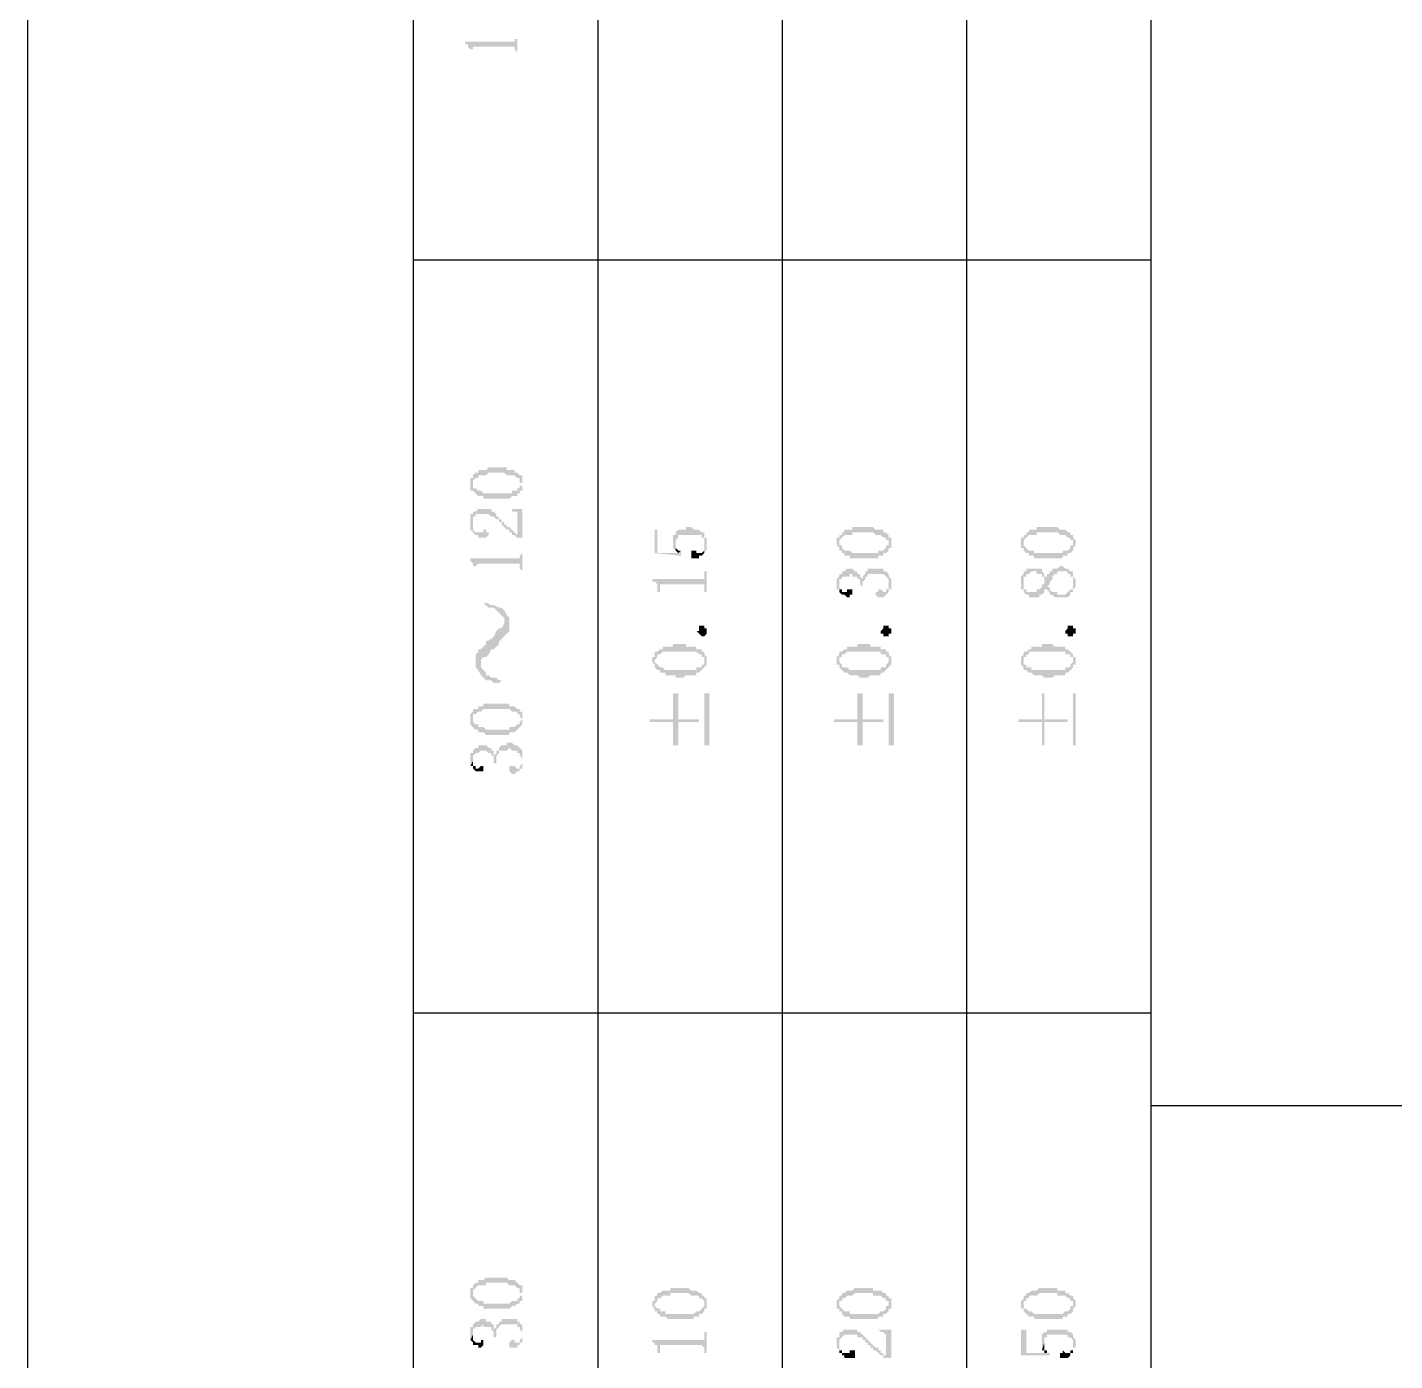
# Model space of a CAD drawing. Header units: inches. Extents: x 3613 to 8393, y -2205 to -794.
# Drawn here: x 4076.93 to 4100.69, y -1792.04 to -1768.86 of the extents above; entities that cross this region are included whole.
import ezdxf

# ---------------------------------------------------------------- set-up
doc = ezdxf.new("R2010")
doc.units = ezdxf.units.IN
doc.header["$MEASUREMENT"] = 0

msp = doc.modelspace()

# ---------------------------------------------------------------- hatches: boundary and pattern name
at = {"transparency": 33554559}
for points in [[(4084.536, -1769.112), (4084.536, -1769.158), (4084.581, -1769.158), (4084.581, -1769.203), (4084.581, -1769.203), (4084.626, -1769.248), (4084.626, -1769.293), (4084.626, -1769.338), (4084.626, -1769.248), (4084.671, -1769.248), (4084.671, -1769.203), (4085.393, -1769.203), (4085.393, -1769.248), (4085.393, -1769.248), (4085.438, -1769.293), (4085.438, -1769.338), (4085.438, -1768.977), (4085.438, -1769.067), (4085.393, -1769.067), (4085.393, -1769.112), (4085.348, -1769.112)], [(4084.626, -1776.785), (4084.626, -1776.875), (4084.626, -1776.92), (4084.671, -1776.92), (4084.671, -1776.785), (4084.671, -1776.74), (4084.671, -1776.74), (4084.716, -1776.695), (4084.761, -1776.695), (4084.761, -1776.65), (4084.897, -1776.65), (4084.942, -1776.604), (4085.213, -1776.604), (4085.258, -1776.65), (4085.393, -1776.65), (4085.438, -1776.695), (4085.484, -1776.695), (4085.484, -1776.74), (4085.484, -1776.785), (4085.529, -1776.785), (4085.529, -1776.65), (4085.484, -1776.65), (4085.438, -1776.604), (4085.393, -1776.604), (4085.393, -1776.559), (4085.258, -1776.559), (4085.258, -1776.514), (4084.942, -1776.514), (4084.897, -1776.559), (4084.761, -1776.559), (4084.761, -1776.604), (4084.716, -1776.604), (4084.671, -1776.65), (4084.671, -1776.695), (4084.626, -1776.695), (4084.626, -1776.74)], [(4084.671, -1776.92), (4084.671, -1776.92), (4084.716, -1776.965), (4084.716, -1776.965), (4084.761, -1777.011), (4084.852, -1777.011), (4084.852, -1777.056), (4085.303, -1777.056), (4085.348, -1777.011), (4085.438, -1777.011), (4085.438, -1776.965), (4085.484, -1776.965), (4085.484, -1776.92), (4085.529, -1776.92), (4085.529, -1776.875), (4085.529, -1776.83), (4085.529, -1776.785), (4085.529, -1776.74), (4085.529, -1776.695), (4085.529, -1776.65), (4085.529, -1776.83), (4085.484, -1776.83), (4085.484, -1776.875), (4085.438, -1776.875), (4085.438, -1776.92), (4085.348, -1776.92), (4085.348, -1776.965), (4084.852, -1776.965), (4084.807, -1776.92), (4084.761, -1776.92), (4084.716, -1776.875), (4084.671, -1776.875), (4084.671, -1776.83), (4084.671, -1776.785)], [(4084.626, -1777.462), (4084.626, -1777.507), (4084.626, -1777.597), (4084.626, -1777.597), (4084.671, -1777.507), (4084.671, -1777.417), (4084.671, -1777.372), (4084.716, -1777.372), (4084.716, -1777.326), (4084.942, -1777.326), (4084.987, -1777.372), (4085.032, -1777.372), (4085.077, -1777.417), (4085.123, -1777.417), (4085.123, -1777.462), (4085.168, -1777.462), (4085.168, -1777.507), (4085.168, -1777.507), (4085.213, -1777.552), (4085.213, -1777.552), (4085.258, -1777.597), (4085.303, -1777.597), (4085.303, -1777.642), (4085.348, -1777.642), (4085.348, -1777.688), (4085.393, -1777.688), (4085.438, -1777.733), (4085.484, -1777.733), (4085.438, -1777.688), (4085.438, -1777.688), (4085.393, -1777.642), (4085.393, -1777.642), (4085.348, -1777.597), (4085.348, -1777.597), (4085.303, -1777.552), (4085.258, -1777.552), (4085.258, -1777.507), (4085.213, -1777.507), (4085.213, -1777.462), (4085.168, -1777.462), (4085.168, -1777.417), (4085.123, -1777.417), (4085.123, -1777.372), (4085.077, -1777.372), (4085.077, -1777.326), (4085.077, -1777.326), (4085.032, -1777.281), (4084.987, -1777.281), (4084.987, -1777.236), (4084.761, -1777.236), (4084.716, -1777.281), (4084.671, -1777.281), (4084.671, -1777.326), (4084.626, -1777.326), (4084.626, -1777.372)], [(4085.303, -1777.236), (4085.348, -1777.236), (4085.348, -1777.281), (4085.438, -1777.281), (4085.438, -1777.326), (4085.438, -1777.688), (4085.484, -1777.733), (4085.529, -1777.733), (4085.529, -1777.236)], [(4084.626, -1777.597), (4084.671, -1777.642), (4084.671, -1777.642), (4084.716, -1777.688), (4084.761, -1777.688), (4084.761, -1777.733), (4084.897, -1777.733), (4084.942, -1777.688), (4084.942, -1777.642), (4084.897, -1777.642), (4084.897, -1777.597), (4084.852, -1777.597), (4084.852, -1777.642), (4084.716, -1777.642), (4084.671, -1777.597), (4084.671, -1777.507), (4084.671, -1777.507)], [(4087.83, -1777.597), (4087.83, -1778.003), (4088.282, -1778.049), (4088.282, -1778.003), (4088.282, -1777.958), (4088.237, -1778.003), (4087.876, -1778.003), (4087.876, -1777.597)], [(4088.146, -1777.778), (4088.146, -1777.868), (4088.146, -1777.913), (4088.146, -1777.913), (4088.191, -1777.958), (4088.191, -1777.823), (4088.191, -1777.778), (4088.191, -1777.778), (4088.237, -1777.733), (4088.237, -1777.688), (4088.643, -1777.688), (4088.643, -1777.733), (4088.688, -1777.733), (4088.688, -1777.778), (4088.688, -1777.823), (4088.688, -1777.958), (4088.733, -1777.958), (4088.733, -1777.913), (4088.733, -1777.823), (4088.733, -1777.778), (4088.733, -1777.733), (4088.688, -1777.733), (4088.688, -1777.688), (4088.688, -1777.642), (4088.643, -1777.642), (4088.598, -1777.597), (4088.507, -1777.597), (4088.462, -1777.552), (4088.372, -1777.552), (4088.372, -1777.597), (4088.237, -1777.597), (4088.191, -1777.642), (4088.191, -1777.688), (4088.146, -1777.688), (4088.146, -1777.733)], [(4090.99, -1777.823), (4090.99, -1777.868), (4090.99, -1777.868), (4091.035, -1777.913), (4091.035, -1777.958), (4091.035, -1777.823), (4091.035, -1777.778), (4091.035, -1777.778), (4091.08, -1777.733), (4091.08, -1777.733), (4091.125, -1777.688), (4091.26, -1777.688), (4091.26, -1777.642), (4091.622, -1777.642), (4091.667, -1777.688), (4091.757, -1777.688), (4091.802, -1777.733), (4091.847, -1777.733), (4091.847, -1777.778), (4091.892, -1777.778), (4091.892, -1777.823), (4091.892, -1777.688), (4091.892, -1777.688), (4091.847, -1777.642), (4091.802, -1777.642), (4091.802, -1777.597), (4091.667, -1777.597), (4091.622, -1777.552), (4091.26, -1777.552), (4091.26, -1777.597), (4091.125, -1777.597), (4091.125, -1777.642), (4091.08, -1777.642), (4091.08, -1777.688), (4091.035, -1777.688), (4091.035, -1777.733), (4090.99, -1777.733)], [(4094.194, -1777.823), (4094.194, -1777.868), (4094.194, -1777.913), (4094.239, -1777.913), (4094.239, -1777.958), (4094.239, -1777.823), (4094.239, -1777.778), (4094.239, -1777.778), (4094.284, -1777.733), (4094.284, -1777.733), (4094.329, -1777.688), (4094.465, -1777.688), (4094.465, -1777.642), (4094.826, -1777.642), (4094.871, -1777.688), (4094.961, -1777.688), (4095.006, -1777.733), (4095.052, -1777.733), (4095.052, -1777.778), (4095.097, -1777.778), (4095.097, -1777.823), (4095.097, -1777.688), (4095.052, -1777.688), (4095.052, -1777.642), (4095.006, -1777.642), (4094.961, -1777.597), (4094.871, -1777.597), (4094.826, -1777.552), (4094.465, -1777.552), (4094.465, -1777.597), (4094.329, -1777.597), (4094.329, -1777.642), (4094.284, -1777.642), (4094.284, -1777.688), (4094.239, -1777.688), (4094.239, -1777.733), (4094.194, -1777.733)], [(4088.191, -1777.958), (4088.191, -1777.958), (4088.237, -1778.003), (4088.237, -1778.003), (4088.282, -1777.958), (4088.237, -1777.958), (4088.191, -1777.913), (4088.191, -1777.868), (4088.191, -1777.823)], [(4088.462, -1778.003), (4088.462, -1778.094), (4088.598, -1778.094), (4088.598, -1778.049), (4088.643, -1778.049), (4088.688, -1778.003), (4088.688, -1777.823), (4088.688, -1777.913), (4088.688, -1777.958), (4088.688, -1777.958), (4088.643, -1778.003), (4088.553, -1778.003), (4088.553, -1777.958), (4088.462, -1777.958)], [(4091.035, -1777.958), (4091.08, -1777.958), (4091.08, -1778.003), (4091.125, -1778.003), (4091.125, -1778.049), (4091.215, -1778.049), (4091.215, -1778.094), (4091.712, -1778.094), (4091.712, -1778.049), (4091.802, -1778.049), (4091.802, -1778.003), (4091.847, -1778.003), (4091.892, -1777.958), (4091.892, -1777.913), (4091.937, -1777.913), (4091.937, -1777.868), (4091.937, -1777.823), (4091.937, -1777.778), (4091.937, -1777.733), (4091.892, -1777.733), (4091.892, -1777.688), (4091.892, -1777.823), (4091.892, -1777.868), (4091.847, -1777.868), (4091.847, -1777.913), (4091.847, -1777.913), (4091.802, -1777.958), (4091.712, -1777.958), (4091.712, -1778.003), (4091.26, -1778.003), (4091.215, -1777.958), (4091.125, -1777.958), (4091.08, -1777.913), (4091.08, -1777.868), (4091.035, -1777.868), (4091.035, -1777.823)], [(4094.239, -1777.958), (4094.239, -1777.958), (4094.284, -1778.003), (4094.329, -1778.003), (4094.329, -1778.049), (4094.42, -1778.049), (4094.42, -1778.094), (4094.916, -1778.094), (4094.916, -1778.049), (4095.006, -1778.049), (4095.006, -1778.003), (4095.052, -1778.003), (4095.097, -1777.958), (4095.097, -1777.913), (4095.097, -1777.913), (4095.142, -1777.868), (4095.142, -1777.823), (4095.142, -1777.778), (4095.142, -1777.778), (4095.097, -1777.733), (4095.097, -1777.688), (4095.097, -1777.823), (4095.097, -1777.868), (4095.052, -1777.868), (4095.052, -1777.913), (4095.052, -1777.913), (4095.006, -1777.958), (4094.916, -1777.958), (4094.916, -1778.003), (4094.42, -1778.003), (4094.42, -1777.958), (4094.329, -1777.958), (4094.284, -1777.913), (4094.284, -1777.913), (4094.239, -1777.868), (4094.239, -1777.823)], [(4084.626, -1778.094), (4084.626, -1778.139), (4084.626, -1778.139), (4084.671, -1778.184), (4084.671, -1778.229), (4084.716, -1778.229), (4084.716, -1778.365), (4084.716, -1778.229), (4084.716, -1778.229), (4084.761, -1778.184), (4085.484, -1778.184), (4085.484, -1778.229), (4085.484, -1778.274), (4085.529, -1778.319), (4085.529, -1778.365), (4085.529, -1777.958), (4085.529, -1778.003), (4085.484, -1778.049), (4085.484, -1778.094), (4085.438, -1778.094)], [(4087.785, -1778.455), (4087.785, -1778.5), (4087.83, -1778.5), (4087.876, -1778.545), (4087.876, -1778.635), (4087.876, -1778.68), (4087.921, -1778.68), (4087.921, -1778.59), (4087.921, -1778.545), (4088.688, -1778.545), (4088.688, -1778.59), (4088.688, -1778.635), (4088.688, -1778.68), (4088.733, -1778.68), (4088.733, -1778.319), (4088.688, -1778.319), (4088.688, -1778.41), (4088.688, -1778.455), (4088.598, -1778.455)], [(4090.99, -1778.545), (4090.99, -1778.635), (4091.035, -1778.635), (4091.035, -1778.545), (4091.035, -1778.5), (4091.035, -1778.455), (4091.08, -1778.455), (4091.08, -1778.41), (4091.215, -1778.41), (4091.215, -1778.365), (4091.26, -1778.365), (4091.26, -1778.41), (4091.351, -1778.41), (4091.351, -1778.455), (4091.396, -1778.455), (4091.396, -1778.5), (4091.396, -1778.545), (4091.396, -1778.545), (4091.441, -1778.59), (4091.441, -1778.545), (4091.441, -1778.5), (4091.486, -1778.455), (4091.486, -1778.41), (4091.531, -1778.41), (4091.531, -1778.365), (4091.802, -1778.365), (4091.847, -1778.41), (4091.847, -1778.41), (4091.892, -1778.455), (4091.892, -1778.5), (4091.892, -1778.545), (4091.892, -1778.365), (4091.892, -1778.365), (4091.847, -1778.319), (4091.802, -1778.319), (4091.802, -1778.274), (4091.531, -1778.274), (4091.531, -1778.319), (4091.486, -1778.319), (4091.486, -1778.365), (4091.486, -1778.365), (4091.441, -1778.41), (4091.441, -1778.455), (4091.441, -1778.455), (4091.396, -1778.41), (4091.396, -1778.365), (4091.351, -1778.365), (4091.351, -1778.319), (4091.306, -1778.319), (4091.26, -1778.274), (4091.17, -1778.274), (4091.125, -1778.319), (4091.08, -1778.319), (4091.08, -1778.365), (4091.035, -1778.365), (4091.035, -1778.41), (4091.035, -1778.41), (4090.99, -1778.455), (4090.99, -1778.5)], [(4094.194, -1778.5), (4094.194, -1778.545), (4094.194, -1778.635), (4094.239, -1778.635), (4094.239, -1778.68), (4094.239, -1778.68), (4094.284, -1778.726), (4094.329, -1778.726), (4094.329, -1778.771), (4094.51, -1778.771), (4094.51, -1778.726), (4094.555, -1778.726), (4094.6, -1778.68), (4094.6, -1778.635), (4094.645, -1778.635), (4094.645, -1778.59), (4094.645, -1778.59), (4094.691, -1778.545), (4094.691, -1778.5), (4094.691, -1778.5), (4094.736, -1778.455), (4094.736, -1778.41), (4094.736, -1778.41), (4094.781, -1778.365), (4094.826, -1778.365), (4094.826, -1778.319), (4095.006, -1778.319), (4095.006, -1778.365), (4095.052, -1778.365), (4095.052, -1778.41), (4095.097, -1778.41), (4095.097, -1778.5), (4095.097, -1778.635), (4095.097, -1778.635), (4095.142, -1778.59), (4095.142, -1778.5), (4095.142, -1778.455), (4095.142, -1778.455), (4095.097, -1778.41), (4095.097, -1778.365), (4095.097, -1778.319), (4095.052, -1778.319), (4095.006, -1778.274), (4094.961, -1778.274), (4094.916, -1778.229), (4094.871, -1778.229), (4094.826, -1778.274), (4094.736, -1778.274), (4094.736, -1778.319), (4094.691, -1778.319), (4094.691, -1778.365), (4094.645, -1778.365), (4094.645, -1778.41), (4094.6, -1778.41), (4094.6, -1778.455), (4094.6, -1778.545), (4094.555, -1778.545), (4094.555, -1778.59), (4094.555, -1778.59), (4094.51, -1778.635), (4094.465, -1778.635), (4094.465, -1778.68), (4094.284, -1778.68), (4094.284, -1778.635), (4094.239, -1778.635), (4094.239, -1778.59), (4094.239, -1778.365), (4094.194, -1778.41)], [(4094.239, -1778.365), (4094.239, -1778.5), (4094.239, -1778.455), (4094.239, -1778.41), (4094.284, -1778.41), (4094.284, -1778.365), (4094.329, -1778.365), (4094.375, -1778.319), (4094.465, -1778.319), (4094.465, -1778.365), (4094.555, -1778.365), (4094.555, -1778.41), (4094.6, -1778.41), (4094.6, -1778.455), (4094.6, -1778.365), (4094.6, -1778.365), (4094.555, -1778.319), (4094.555, -1778.274), (4094.284, -1778.274), (4094.284, -1778.319), (4094.239, -1778.319)], [(4091.035, -1778.635), (4091.035, -1778.68), (4091.035, -1778.68), (4091.08, -1778.726), (4091.125, -1778.726), (4091.17, -1778.771), (4091.215, -1778.771), (4091.215, -1778.726), (4091.26, -1778.726), (4091.26, -1778.68), (4091.26, -1778.635), (4091.17, -1778.635), (4091.17, -1778.68), (4091.08, -1778.68), (4091.08, -1778.635), (4091.035, -1778.635), (4091.035, -1778.59), (4091.035, -1778.545)], [(4091.667, -1778.726), (4091.667, -1778.726), (4091.712, -1778.771), (4091.802, -1778.771), (4091.847, -1778.726), (4091.847, -1778.726), (4091.892, -1778.68), (4091.892, -1778.635), (4091.937, -1778.635), (4091.937, -1778.545), (4091.937, -1778.5), (4091.937, -1778.455), (4091.937, -1778.455), (4091.892, -1778.41), (4091.892, -1778.545), (4091.892, -1778.59), (4091.892, -1778.635), (4091.847, -1778.635), (4091.847, -1778.68), (4091.802, -1778.68), (4091.757, -1778.635), (4091.712, -1778.635), (4091.712, -1778.68), (4091.667, -1778.68)], [(4094.645, -1778.635), (4094.691, -1778.68), (4094.691, -1778.726), (4094.736, -1778.726), (4094.781, -1778.771), (4095.006, -1778.771), (4095.052, -1778.726), (4095.052, -1778.68), (4095.097, -1778.68), (4095.097, -1778.5), (4095.097, -1778.59), (4095.097, -1778.635), (4095.052, -1778.635), (4095.006, -1778.68), (4095.006, -1778.68), (4094.961, -1778.726), (4094.826, -1778.726), (4094.826, -1778.68), (4094.736, -1778.68), (4094.691, -1778.635), (4094.691, -1778.59), (4094.645, -1778.59)], [(4084.852, -1778.906), (4084.897, -1778.906), (4084.942, -1778.951), (4085.032, -1778.951), (4085.077, -1778.996), (4085.123, -1779.042), (4085.123, -1779.042), (4085.168, -1779.087), (4085.213, -1779.132), (4085.213, -1779.448), (4085.213, -1779.448), (4085.258, -1779.403), (4085.303, -1779.357), (4085.303, -1779.132), (4085.258, -1779.087), (4085.213, -1778.996), (4085.213, -1778.996), (4085.168, -1778.951), (4085.123, -1778.951), (4085.032, -1778.906), (4084.987, -1778.906), (4084.897, -1778.861)], [(4084.716, -1779.899), (4084.716, -1779.989), (4084.761, -1780.034), (4084.807, -1780.125), (4084.807, -1779.944), (4084.807, -1779.854), (4084.852, -1779.809), (4084.897, -1779.809), (4084.942, -1779.764), (4084.987, -1779.673), (4085.032, -1779.673), (4085.077, -1779.628), (4085.123, -1779.583), (4085.123, -1779.538), (4085.168, -1779.493), (4085.213, -1779.448), (4085.213, -1779.177), (4085.213, -1779.222), (4085.168, -1779.312), (4085.123, -1779.312), (4085.077, -1779.357), (4085.032, -1779.448), (4085.032, -1779.448), (4084.987, -1779.493), (4084.897, -1779.538), (4084.897, -1779.583), (4084.852, -1779.628), (4084.807, -1779.673), (4084.761, -1779.673), (4084.761, -1779.718), (4084.716, -1779.764), (4084.716, -1779.854)], [(4088.733, -1779.357), (4088.733, -1779.403), (4088.733, -1779.403), (4088.688, -1779.448), (4088.643, -1779.448), (4088.598, -1779.403), (4088.598, -1779.403), (4088.553, -1779.357), (4088.598, -1779.357), (4088.598, -1779.312), (4088.598, -1779.267), (4088.688, -1779.267), (4088.688, -1779.312), (4088.733, -1779.312), (4088.733, -1779.357)], [(4091.937, -1779.357), (4091.937, -1779.403), (4091.892, -1779.403), (4091.892, -1779.448), (4091.802, -1779.448), (4091.802, -1779.403), (4091.757, -1779.403), (4091.757, -1779.357), (4091.757, -1779.357), (4091.802, -1779.312), (4091.802, -1779.267), (4091.892, -1779.267), (4091.892, -1779.312), (4091.937, -1779.312), (4091.937, -1779.357)], [(4095.142, -1779.357), (4095.142, -1779.403), (4095.097, -1779.403), (4095.097, -1779.448), (4095.006, -1779.448), (4095.006, -1779.403), (4094.961, -1779.403), (4094.961, -1779.357), (4094.961, -1779.357), (4095.006, -1779.312), (4095.006, -1779.267), (4095.097, -1779.267), (4095.097, -1779.312), (4095.142, -1779.312), (4095.142, -1779.357)], [(4087.785, -1779.854), (4087.785, -1779.899), (4087.785, -1779.899), (4087.83, -1779.944), (4087.83, -1779.989), (4087.83, -1779.854), (4087.83, -1779.854), (4087.876, -1779.809), (4087.876, -1779.764), (4087.921, -1779.764), (4087.966, -1779.718), (4088.553, -1779.718), (4088.598, -1779.764), (4088.643, -1779.764), (4088.643, -1779.809), (4088.688, -1779.809), (4088.688, -1779.854), (4088.688, -1779.718), (4088.643, -1779.718), (4088.643, -1779.673), (4088.553, -1779.673), (4088.553, -1779.628), (4088.372, -1779.628), (4088.372, -1779.583), (4088.146, -1779.583), (4088.146, -1779.628), (4087.966, -1779.628), (4087.966, -1779.673), (4087.921, -1779.673), (4087.876, -1779.718), (4087.83, -1779.718), (4087.83, -1779.764), (4087.83, -1779.809), (4087.785, -1779.809)], [(4087.83, -1779.989), (4087.876, -1780.034), (4087.921, -1780.034), (4087.921, -1780.08), (4088.011, -1780.08), (4088.011, -1780.125), (4088.191, -1780.125), (4088.191, -1780.17), (4088.327, -1780.17), (4088.372, -1780.125), (4088.553, -1780.125), (4088.553, -1780.08), (4088.598, -1780.08), (4088.643, -1780.034), (4088.643, -1780.034), (4088.688, -1779.989), (4088.688, -1779.989), (4088.733, -1779.944), (4088.733, -1779.854), (4088.733, -1779.809), (4088.733, -1779.809), (4088.688, -1779.764), (4088.688, -1779.899), (4088.688, -1779.944), (4088.643, -1779.944), (4088.643, -1779.989), (4088.553, -1779.989), (4088.553, -1780.034), (4088.011, -1780.034), (4087.966, -1779.989), (4087.921, -1779.989), (4087.876, -1779.944), (4087.876, -1779.944), (4087.83, -1779.899), (4087.83, -1779.854)], [(4090.99, -1779.854), (4090.99, -1779.899), (4090.99, -1779.944), (4091.035, -1779.944), (4091.035, -1779.989), (4091.035, -1779.854), (4091.035, -1779.809), (4091.08, -1779.809), (4091.08, -1779.764), (4091.125, -1779.764), (4091.17, -1779.718), (4091.757, -1779.718), (4091.757, -1779.764), (4091.847, -1779.764), (4091.847, -1779.809), (4091.892, -1779.809), (4091.892, -1779.854), (4091.892, -1779.718), (4091.847, -1779.718), (4091.847, -1779.673), (4091.757, -1779.673), (4091.757, -1779.628), (4091.576, -1779.628), (4091.576, -1779.583), (4091.351, -1779.583), (4091.351, -1779.628), (4091.17, -1779.628), (4091.17, -1779.673), (4091.125, -1779.673), (4091.08, -1779.718), (4091.035, -1779.718), (4091.035, -1779.764), (4091.035, -1779.764), (4090.99, -1779.809)], [(4091.035, -1779.989), (4091.08, -1780.034), (4091.08, -1780.034), (4091.125, -1780.08), (4091.17, -1780.08), (4091.215, -1780.125), (4091.351, -1780.125), (4091.396, -1780.17), (4091.531, -1780.17), (4091.576, -1780.125), (4091.757, -1780.125), (4091.757, -1780.08), (4091.802, -1780.08), (4091.847, -1780.034), (4091.847, -1780.034), (4091.892, -1779.989), (4091.892, -1779.989), (4091.937, -1779.944), (4091.937, -1779.854), (4091.937, -1779.809), (4091.937, -1779.809), (4091.892, -1779.764), (4091.892, -1779.899), (4091.892, -1779.899), (4091.847, -1779.944), (4091.847, -1779.989), (4091.757, -1779.989), (4091.757, -1780.034), (4091.215, -1780.034), (4091.17, -1779.989), (4091.08, -1779.989), (4091.08, -1779.944), (4091.08, -1779.944), (4091.035, -1779.899), (4091.035, -1779.854)], [(4094.194, -1779.854), (4094.194, -1779.899), (4094.194, -1779.944), (4094.194, -1779.944), (4094.239, -1779.989), (4094.239, -1779.854), (4094.239, -1779.809), (4094.284, -1779.809), (4094.284, -1779.764), (4094.329, -1779.764), (4094.329, -1779.718), (4094.961, -1779.718), (4094.961, -1779.764), (4095.052, -1779.764), (4095.052, -1779.809), (4095.097, -1779.809), (4095.097, -1779.854), (4095.097, -1779.764), (4095.052, -1779.718), (4095.052, -1779.718), (4095.006, -1779.673), (4094.961, -1779.673), (4094.961, -1779.628), (4094.781, -1779.628), (4094.736, -1779.583), (4094.555, -1779.583), (4094.555, -1779.628), (4094.375, -1779.628), (4094.375, -1779.673), (4094.329, -1779.673), (4094.284, -1779.718), (4094.239, -1779.718), (4094.239, -1779.764), (4094.239, -1779.764), (4094.194, -1779.809)], [(4094.239, -1779.989), (4094.239, -1780.034), (4094.284, -1780.034), (4094.329, -1780.08), (4094.375, -1780.08), (4094.42, -1780.125), (4094.555, -1780.125), (4094.6, -1780.17), (4094.736, -1780.17), (4094.781, -1780.125), (4094.961, -1780.125), (4094.961, -1780.08), (4095.006, -1780.08), (4095.052, -1780.034), (4095.052, -1780.034), (4095.097, -1779.989), (4095.097, -1779.944), (4095.142, -1779.944), (4095.142, -1779.854), (4095.142, -1779.809), (4095.097, -1779.809), (4095.097, -1779.764), (4095.097, -1779.899), (4095.097, -1779.899), (4095.052, -1779.944), (4095.052, -1779.989), (4094.961, -1779.989), (4094.961, -1780.034), (4094.375, -1780.034), (4094.375, -1779.989), (4094.284, -1779.989), (4094.284, -1779.944), (4094.239, -1779.944), (4094.239, -1779.899), (4094.239, -1779.854)], [(4084.807, -1780.125), (4084.807, -1780.125), (4084.852, -1780.17), (4084.897, -1780.215), (4084.987, -1780.215), (4085.032, -1780.26), (4085.123, -1780.26), (4085.168, -1780.215), (4085.123, -1780.215), (4085.077, -1780.17), (4084.987, -1780.17), (4084.942, -1780.125), (4084.897, -1780.125), (4084.897, -1780.08), (4084.852, -1780.034), (4084.807, -1779.989), (4084.807, -1779.944)], [(4087.74, -1780.892), (4087.74, -1780.937), (4088.146, -1780.937), (4088.146, -1781.343), (4088.237, -1781.343), (4088.237, -1780.937), (4088.598, -1780.937), (4088.598, -1780.892), (4088.237, -1780.892), (4088.237, -1780.441), (4088.146, -1780.441), (4088.146, -1780.892)], [(4088.778, -1781.343), (4088.778, -1780.441), (4088.688, -1780.441), (4088.688, -1781.343)], [(4090.945, -1780.892), (4090.945, -1780.937), (4091.351, -1780.937), (4091.351, -1781.343), (4091.441, -1781.343), (4091.441, -1780.937), (4091.802, -1780.937), (4091.802, -1780.892), (4091.441, -1780.892), (4091.441, -1780.441), (4091.351, -1780.441), (4091.351, -1780.892)], [(4091.983, -1781.343), (4091.983, -1780.441), (4091.892, -1780.441), (4091.892, -1781.343)], [(4094.149, -1780.892), (4094.149, -1780.937), (4094.555, -1780.937), (4094.555, -1781.343), (4094.6, -1781.343), (4094.6, -1780.937), (4095.006, -1780.937), (4095.006, -1780.892), (4094.6, -1780.892), (4094.6, -1780.441), (4094.555, -1780.441), (4094.555, -1780.892)], [(4095.142, -1781.343), (4095.142, -1780.441), (4095.097, -1780.441), (4095.097, -1781.343)], [(4084.626, -1780.892), (4084.626, -1780.937), (4084.626, -1780.982), (4084.626, -1780.982), (4084.671, -1781.027), (4084.671, -1780.892), (4084.671, -1780.847), (4084.671, -1780.802), (4084.716, -1780.802), (4084.761, -1780.757), (4084.807, -1780.757), (4084.852, -1780.711), (4085.303, -1780.711), (4085.348, -1780.757), (4085.438, -1780.757), (4085.438, -1780.802), (4085.484, -1780.802), (4085.484, -1780.847), (4085.484, -1780.847), (4085.529, -1780.892), (4085.529, -1780.757), (4085.484, -1780.757), (4085.484, -1780.711), (4085.438, -1780.711), (4085.393, -1780.666), (4085.303, -1780.666), (4085.303, -1780.621), (4084.852, -1780.621), (4084.852, -1780.666), (4084.761, -1780.666), (4084.761, -1780.711), (4084.671, -1780.711), (4084.671, -1780.757), (4084.671, -1780.757), (4084.626, -1780.802), (4084.626, -1780.847), (4084.626, -1780.847)], [(4084.671, -1781.027), (4084.671, -1781.027), (4084.716, -1781.072), (4084.761, -1781.072), (4084.761, -1781.118), (4084.852, -1781.118), (4084.897, -1781.163), (4085.303, -1781.163), (4085.303, -1781.118), (4085.393, -1781.118), (4085.438, -1781.072), (4085.438, -1781.072), (4085.484, -1781.027), (4085.484, -1781.027), (4085.529, -1780.982), (4085.529, -1780.892), (4085.529, -1780.847), (4085.529, -1780.802), (4085.529, -1780.757), (4085.529, -1780.892), (4085.529, -1780.892), (4085.484, -1780.937), (4085.484, -1780.982), (4085.438, -1780.982), (4085.393, -1781.027), (4085.303, -1781.027), (4085.303, -1781.072), (4084.897, -1781.072), (4084.852, -1781.027), (4084.761, -1781.027), (4084.761, -1780.982), (4084.716, -1780.982), (4084.671, -1780.937), (4084.671, -1780.892), (4084.671, -1780.892)], [(4084.626, -1781.569), (4084.626, -1781.614), (4084.626, -1781.659), (4084.626, -1781.704), (4084.671, -1781.614), (4084.671, -1781.524), (4084.671, -1781.524), (4084.716, -1781.479), (4084.761, -1781.479), (4084.807, -1781.434), (4084.897, -1781.434), (4084.942, -1781.479), (4084.987, -1781.479), (4084.987, -1781.524), (4085.032, -1781.524), (4085.032, -1781.569), (4085.032, -1781.659), (4085.077, -1781.659), (4085.077, -1781.614), (4085.077, -1781.524), (4085.077, -1781.524), (4085.123, -1781.479), (4085.123, -1781.434), (4085.258, -1781.434), (4085.303, -1781.388), (4085.303, -1781.388), (4085.348, -1781.434), (4085.438, -1781.434), (4085.438, -1781.479), (4085.484, -1781.479), (4085.484, -1781.524), (4085.529, -1781.569), (4085.529, -1781.614), (4085.529, -1781.434), (4085.529, -1781.434), (4085.484, -1781.388), (4085.484, -1781.388), (4085.438, -1781.343), (4085.393, -1781.343), (4085.348, -1781.298), (4085.258, -1781.298), (4085.258, -1781.343), (4085.168, -1781.343), (4085.123, -1781.388), (4085.123, -1781.434), (4085.077, -1781.434), (4085.077, -1781.479), (4085.077, -1781.479), (4085.032, -1781.524), (4085.032, -1781.479), (4085.032, -1781.434), (4084.987, -1781.434), (4084.987, -1781.388), (4084.942, -1781.388), (4084.897, -1781.343), (4084.761, -1781.343), (4084.761, -1781.388), (4084.716, -1781.388), (4084.671, -1781.434), (4084.671, -1781.479), (4084.626, -1781.479), (4084.626, -1781.524)], [(4084.626, -1781.704), (4084.671, -1781.704), (4084.671, -1781.749), (4084.671, -1781.749), (4084.716, -1781.795), (4084.852, -1781.795), (4084.852, -1781.749), (4084.852, -1781.704), (4084.807, -1781.704), (4084.761, -1781.749), (4084.716, -1781.749), (4084.716, -1781.704), (4084.671, -1781.704), (4084.671, -1781.614), (4084.671, -1781.614)], [(4085.303, -1781.795), (4085.303, -1781.795), (4085.348, -1781.84), (4085.393, -1781.84), (4085.438, -1781.795), (4085.484, -1781.795), (4085.484, -1781.749), (4085.529, -1781.749), (4085.529, -1781.659), (4085.529, -1781.614), (4085.529, -1781.569), (4085.529, -1781.479), (4085.529, -1781.434), (4085.529, -1781.614), (4085.529, -1781.659), (4085.529, -1781.659), (4085.484, -1781.704), (4085.484, -1781.749), (4085.438, -1781.749), (4085.393, -1781.704), (4085.303, -1781.704), (4085.303, -1781.749), (4085.303, -1781.749)], [(4084.626, -1790.866), (4084.626, -1790.911), (4084.626, -1790.956), (4084.626, -1790.956), (4084.671, -1791.002), (4084.671, -1790.866), (4084.671, -1790.821), (4084.671, -1790.821), (4084.716, -1790.776), (4084.716, -1790.776), (4084.761, -1790.731), (4084.897, -1790.731), (4084.897, -1790.686), (4085.258, -1790.686), (4085.303, -1790.731), (4085.393, -1790.731), (4085.438, -1790.776), (4085.484, -1790.776), (4085.484, -1790.821), (4085.484, -1790.866), (4085.529, -1790.866), (4085.529, -1790.731), (4085.484, -1790.731), (4085.438, -1790.686), (4085.438, -1790.686), (4085.393, -1790.64), (4085.303, -1790.64), (4085.258, -1790.595), (4084.897, -1790.595), (4084.852, -1790.64), (4084.761, -1790.64), (4084.761, -1790.686), (4084.716, -1790.686), (4084.671, -1790.731), (4084.671, -1790.776), (4084.626, -1790.776)], [(4084.671, -1791.002), (4084.671, -1791.002), (4084.716, -1791.047), (4084.761, -1791.047), (4084.761, -1791.092), (4084.852, -1791.092), (4084.852, -1791.137), (4085.303, -1791.137), (4085.348, -1791.092), (4085.393, -1791.092), (4085.438, -1791.047), (4085.484, -1791.047), (4085.484, -1791.002), (4085.529, -1791.002), (4085.529, -1790.956), (4085.529, -1790.911), (4085.529, -1790.866), (4085.529, -1790.821), (4085.529, -1790.776), (4085.529, -1790.731), (4085.529, -1790.911), (4085.484, -1790.911), (4085.484, -1790.956), (4085.438, -1790.956), (4085.438, -1791.002), (4085.348, -1791.002), (4085.303, -1791.047), (4084.852, -1791.047), (4084.852, -1791.002), (4084.761, -1791.002), (4084.716, -1790.956), (4084.716, -1790.956), (4084.671, -1790.911), (4084.671, -1790.866)], [(4087.785, -1791.047), (4087.785, -1791.092), (4087.83, -1791.137), (4087.83, -1791.182), (4087.83, -1791.047), (4087.83, -1791.047), (4087.876, -1791.002), (4087.876, -1790.956), (4087.921, -1790.956), (4087.966, -1790.911), (4088.101, -1790.911), (4088.101, -1790.866), (4088.417, -1790.866), (4088.462, -1790.911), (4088.598, -1790.911), (4088.598, -1790.956), (4088.643, -1790.956), (4088.688, -1791.002), (4088.688, -1791.047), (4088.688, -1790.911), (4088.643, -1790.911), (4088.643, -1790.866), (4088.598, -1790.866), (4088.553, -1790.821), (4088.462, -1790.821), (4088.417, -1790.776), (4088.101, -1790.776), (4088.101, -1790.821), (4087.966, -1790.821), (4087.921, -1790.866), (4087.876, -1790.866), (4087.876, -1790.911), (4087.83, -1790.911), (4087.83, -1790.956), (4087.83, -1791.002), (4087.785, -1791.002)], [(4087.83, -1791.182), (4087.876, -1791.182), (4087.876, -1791.227), (4087.921, -1791.227), (4087.921, -1791.272), (4088.011, -1791.272), (4088.056, -1791.317), (4088.507, -1791.317), (4088.507, -1791.272), (4088.598, -1791.272), (4088.598, -1791.227), (4088.643, -1791.227), (4088.688, -1791.182), (4088.688, -1791.137), (4088.733, -1791.137), (4088.733, -1791.092), (4088.733, -1791.047), (4088.733, -1791.002), (4088.733, -1790.956), (4088.688, -1790.956), (4088.688, -1790.911), (4088.688, -1791.092), (4088.688, -1791.092), (4088.643, -1791.137), (4088.643, -1791.137), (4088.598, -1791.182), (4088.553, -1791.182), (4088.507, -1791.227), (4088.011, -1791.227), (4088.011, -1791.182), (4087.921, -1791.182), (4087.921, -1791.137), (4087.876, -1791.137), (4087.83, -1791.092), (4087.83, -1791.047)], [(4090.99, -1791.047), (4090.99, -1791.137), (4091.035, -1791.137), (4091.035, -1791.182), (4091.035, -1791.047), (4091.035, -1791.002), (4091.08, -1791.002), (4091.08, -1790.956), (4091.125, -1790.956), (4091.17, -1790.911), (4091.26, -1790.911), (4091.306, -1790.866), (4091.622, -1790.866), (4091.622, -1790.911), (4091.757, -1790.911), (4091.802, -1790.956), (4091.847, -1790.956), (4091.847, -1791.002), (4091.892, -1791.002), (4091.892, -1791.047), (4091.892, -1790.911), (4091.847, -1790.911), (4091.847, -1790.866), (4091.802, -1790.866), (4091.757, -1790.821), (4091.622, -1790.821), (4091.622, -1790.776), (4091.306, -1790.776), (4091.26, -1790.821), (4091.17, -1790.821), (4091.125, -1790.866), (4091.08, -1790.866), (4091.08, -1790.911), (4091.035, -1790.911), (4091.035, -1790.956), (4091.035, -1790.956), (4090.99, -1791.002)], [(4091.035, -1791.182), (4091.08, -1791.182), (4091.08, -1791.227), (4091.08, -1791.227), (4091.125, -1791.272), (4091.215, -1791.272), (4091.215, -1791.317), (4091.712, -1791.317), (4091.712, -1791.272), (4091.802, -1791.272), (4091.802, -1791.227), (4091.847, -1791.227), (4091.892, -1791.182), (4091.892, -1791.137), (4091.937, -1791.137), (4091.937, -1791.092), (4091.937, -1791.047), (4091.937, -1791.002), (4091.937, -1790.956), (4091.892, -1790.956), (4091.892, -1790.911), (4091.892, -1791.092), (4091.847, -1791.092), (4091.847, -1791.137), (4091.847, -1791.137), (4091.802, -1791.182), (4091.757, -1791.182), (4091.712, -1791.227), (4091.215, -1791.227), (4091.215, -1791.182), (4091.125, -1791.182), (4091.08, -1791.137), (4091.08, -1791.137), (4091.035, -1791.092), (4091.035, -1791.047)], [(4094.194, -1791.047), (4094.194, -1791.137), (4094.239, -1791.137), (4094.239, -1791.182), (4094.239, -1791.047), (4094.239, -1791.002), (4094.284, -1791.002), (4094.284, -1790.956), (4094.329, -1790.956), (4094.329, -1790.911), (4094.465, -1790.911), (4094.51, -1790.866), (4094.826, -1790.866), (4094.826, -1790.911), (4094.961, -1790.911), (4095.006, -1790.956), (4095.052, -1790.956), (4095.052, -1791.002), (4095.097, -1791.002), (4095.097, -1791.047), (4095.097, -1790.911), (4095.052, -1790.911), (4095.006, -1790.866), (4094.961, -1790.866), (4094.961, -1790.821), (4094.826, -1790.821), (4094.826, -1790.776), (4094.51, -1790.776), (4094.465, -1790.821), (4094.375, -1790.821), (4094.329, -1790.866), (4094.284, -1790.866), (4094.284, -1790.911), (4094.239, -1790.911), (4094.239, -1790.956), (4094.239, -1790.956), (4094.194, -1791.002)], [(4094.239, -1791.182), (4094.239, -1791.182), (4094.284, -1791.227), (4094.284, -1791.227), (4094.329, -1791.272), (4094.42, -1791.272), (4094.42, -1791.317), (4094.916, -1791.317), (4094.916, -1791.272), (4095.006, -1791.272), (4095.006, -1791.227), (4095.052, -1791.227), (4095.097, -1791.182), (4095.097, -1791.137), (4095.097, -1791.137), (4095.142, -1791.092), (4095.142, -1791.047), (4095.142, -1791.002), (4095.142, -1791.002), (4095.097, -1790.956), (4095.097, -1790.911), (4095.097, -1791.092), (4095.052, -1791.092), (4095.052, -1791.137), (4095.052, -1791.137), (4095.006, -1791.182), (4094.961, -1791.182), (4094.916, -1791.227), (4094.42, -1791.227), (4094.375, -1791.182), (4094.329, -1791.182), (4094.284, -1791.137), (4094.239, -1791.137), (4094.239, -1791.092), (4094.239, -1791.047)], [(4084.626, -1791.588), (4084.626, -1791.679), (4084.626, -1791.679), (4084.671, -1791.588), (4084.671, -1791.543), (4084.671, -1791.498), (4084.671, -1791.498), (4084.716, -1791.453), (4084.807, -1791.453), (4084.852, -1791.408), (4084.852, -1791.453), (4084.987, -1791.453), (4084.987, -1791.498), (4084.987, -1791.498), (4085.032, -1791.543), (4085.032, -1791.588), (4085.032, -1791.633), (4085.077, -1791.633), (4085.077, -1791.588), (4085.077, -1791.498), (4085.077, -1791.498), (4085.123, -1791.453), (4085.123, -1791.453), (4085.168, -1791.408), (4085.438, -1791.408), (4085.438, -1791.453), (4085.484, -1791.453), (4085.484, -1791.498), (4085.484, -1791.498), (4085.529, -1791.543), (4085.529, -1791.588), (4085.529, -1791.408), (4085.484, -1791.408), (4085.484, -1791.363), (4085.438, -1791.363), (4085.438, -1791.317), (4085.168, -1791.317), (4085.168, -1791.363), (4085.123, -1791.363), (4085.123, -1791.408), (4085.077, -1791.408), (4085.077, -1791.453), (4085.077, -1791.453), (4085.032, -1791.498), (4085.032, -1791.408), (4084.987, -1791.408), (4084.987, -1791.363), (4084.897, -1791.363), (4084.897, -1791.317), (4084.807, -1791.317), (4084.761, -1791.363), (4084.716, -1791.363), (4084.671, -1791.408), (4084.671, -1791.453), (4084.626, -1791.453), (4084.626, -1791.498), (4084.626, -1791.543)], [(4084.626, -1791.679), (4084.671, -1791.724), (4084.671, -1791.769), (4084.761, -1791.769), (4084.761, -1791.814), (4084.807, -1791.814), (4084.852, -1791.769), (4084.852, -1791.724), (4084.852, -1791.679), (4084.807, -1791.679), (4084.807, -1791.724), (4084.716, -1791.724), (4084.671, -1791.679), (4084.671, -1791.633), (4084.671, -1791.588)], [(4085.303, -1791.769), (4085.303, -1791.814), (4085.438, -1791.814), (4085.438, -1791.769), (4085.484, -1791.769), (4085.484, -1791.724), (4085.529, -1791.724), (4085.529, -1791.679), (4085.529, -1791.588), (4085.529, -1791.543), (4085.529, -1791.498), (4085.529, -1791.453), (4085.529, -1791.588), (4085.529, -1791.633), (4085.529, -1791.633), (4085.484, -1791.679), (4085.484, -1791.724), (4085.393, -1791.724), (4085.393, -1791.679), (4085.348, -1791.679), (4085.303, -1791.724), (4085.303, -1791.724)], [(4087.785, -1791.679), (4087.785, -1791.724), (4087.83, -1791.724), (4087.83, -1791.769), (4087.876, -1791.769), (4087.876, -1791.814), (4087.876, -1791.859), (4087.876, -1791.904), (4087.921, -1791.904), (4087.921, -1791.814), (4087.921, -1791.769), (4088.643, -1791.769), (4088.688, -1791.814), (4088.688, -1791.859), (4088.688, -1791.904), (4088.733, -1791.904), (4088.733, -1791.543), (4088.688, -1791.543), (4088.688, -1791.633), (4088.688, -1791.679), (4088.598, -1791.679)], [(4090.99, -1791.724), (4090.99, -1791.769), (4090.99, -1791.814), (4091.035, -1791.859), (4091.035, -1791.724), (4091.035, -1791.679), (4091.035, -1791.679), (4091.08, -1791.633), (4091.08, -1791.633), (4091.125, -1791.588), (4091.351, -1791.588), (4091.351, -1791.633), (4091.441, -1791.633), (4091.441, -1791.679), (4091.486, -1791.679), (4091.486, -1791.724), (4091.531, -1791.724), (4091.531, -1791.769), (4091.576, -1791.769), (4091.576, -1791.814), (4091.622, -1791.814), (4091.622, -1791.859), (4091.667, -1791.859), (4091.712, -1791.904), (4091.712, -1791.904), (4091.757, -1791.949), (4091.802, -1791.949), (4091.802, -1791.994), (4091.847, -1791.994), (4091.847, -1791.949), (4091.802, -1791.949), (4091.802, -1791.904), (4091.757, -1791.904), (4091.757, -1791.859), (4091.712, -1791.859), (4091.712, -1791.814), (4091.667, -1791.814), (4091.622, -1791.769), (4091.622, -1791.769), (4091.576, -1791.724), (4091.576, -1791.724), (4091.531, -1791.679), (4091.531, -1791.679), (4091.486, -1791.633), (4091.486, -1791.633), (4091.441, -1791.588), (4091.441, -1791.588), (4091.396, -1791.543), (4091.351, -1791.543), (4091.351, -1791.498), (4091.125, -1791.498), (4091.08, -1791.543), (4091.035, -1791.543), (4091.035, -1791.588), (4091.035, -1791.633), (4090.99, -1791.633)], [(4091.712, -1791.498), (4091.712, -1791.498), (4091.757, -1791.543), (4091.802, -1791.543), (4091.847, -1791.588), (4091.847, -1791.994), (4091.937, -1791.994), (4091.937, -1791.498)], [(4094.194, -1791.498), (4094.194, -1791.949), (4094.691, -1791.949), (4094.691, -1791.904), (4094.284, -1791.904), (4094.284, -1791.498)], [(4094.555, -1791.724), (4094.555, -1791.769), (4094.555, -1791.814), (4094.555, -1791.859), (4094.555, -1791.859), (4094.6, -1791.724), (4094.6, -1791.679), (4094.6, -1791.633), (4094.645, -1791.633), (4094.645, -1791.588), (4095.006, -1791.588), (4095.006, -1791.633), (4095.052, -1791.633), (4095.097, -1791.679), (4095.097, -1791.904), (4095.097, -1791.814), (4095.142, -1791.814), (4095.142, -1791.769), (4095.142, -1791.679), (4095.142, -1791.679), (4095.097, -1791.633), (4095.097, -1791.588), (4095.097, -1791.588), (4095.052, -1791.543), (4095.006, -1791.543), (4095.006, -1791.498), (4094.645, -1791.498), (4094.645, -1791.543), (4094.6, -1791.543), (4094.555, -1791.588), (4094.555, -1791.679), (4094.555, -1791.679)], [(4091.035, -1791.859), (4091.035, -1791.904), (4091.08, -1791.904), (4091.08, -1791.949), (4091.125, -1791.949), (4091.125, -1791.994), (4091.306, -1791.994), (4091.306, -1791.949), (4091.306, -1791.904), (4091.306, -1791.859), (4091.215, -1791.859), (4091.215, -1791.904), (4091.08, -1791.904), (4091.08, -1791.859), (4091.035, -1791.859), (4091.035, -1791.769), (4091.035, -1791.769)], [(4094.555, -1791.859), (4094.6, -1791.859), (4094.6, -1791.904), (4094.645, -1791.904), (4094.645, -1791.859), (4094.6, -1791.859), (4094.6, -1791.814), (4094.6, -1791.724)], [(4094.871, -1791.949), (4094.871, -1791.994), (4095.006, -1791.994), (4095.052, -1791.949), (4095.052, -1791.904), (4095.097, -1791.904), (4095.097, -1791.769), (4095.097, -1791.814), (4095.097, -1791.859), (4095.052, -1791.859), (4095.052, -1791.904), (4094.961, -1791.904), (4094.916, -1791.859), (4094.916, -1791.904), (4094.871, -1791.904)]]:
    msp.add_hatch(color=256, dxfattribs=at).paths.add_polyline_path(points)

# ---------------------------------------------------------------- linework, layer by layer
for p, q in [((4083.633, -1574.063), (4083.633, -1860.804)), ((4096.451, -1787.607), (4492.889, -1787.607))]:
    msp.add_line(p, q)
msp.add_lwpolyline([(4496.927, -1865.063), (4496.927, -1568.063), (4076.927, -1568.063), (4076.927, -1865.063)], close=True)
for points in [[(4096.451, -1574.063), (4096.451, -1860.804)], [(4086.838, -1746.456), (4086.838, -1839.473)], [(4090.042, -1746.456), (4090.042, -1839.473)], [(4093.246, -1746.456), (4093.246, -1839.473)], [(4083.633, -1772.904), (4096.451, -1772.904)], [(4083.633, -1785.992), (4096.451, -1785.992)]]:
    msp.add_lwpolyline(points)

doc.saveas('drawing.dxf')
